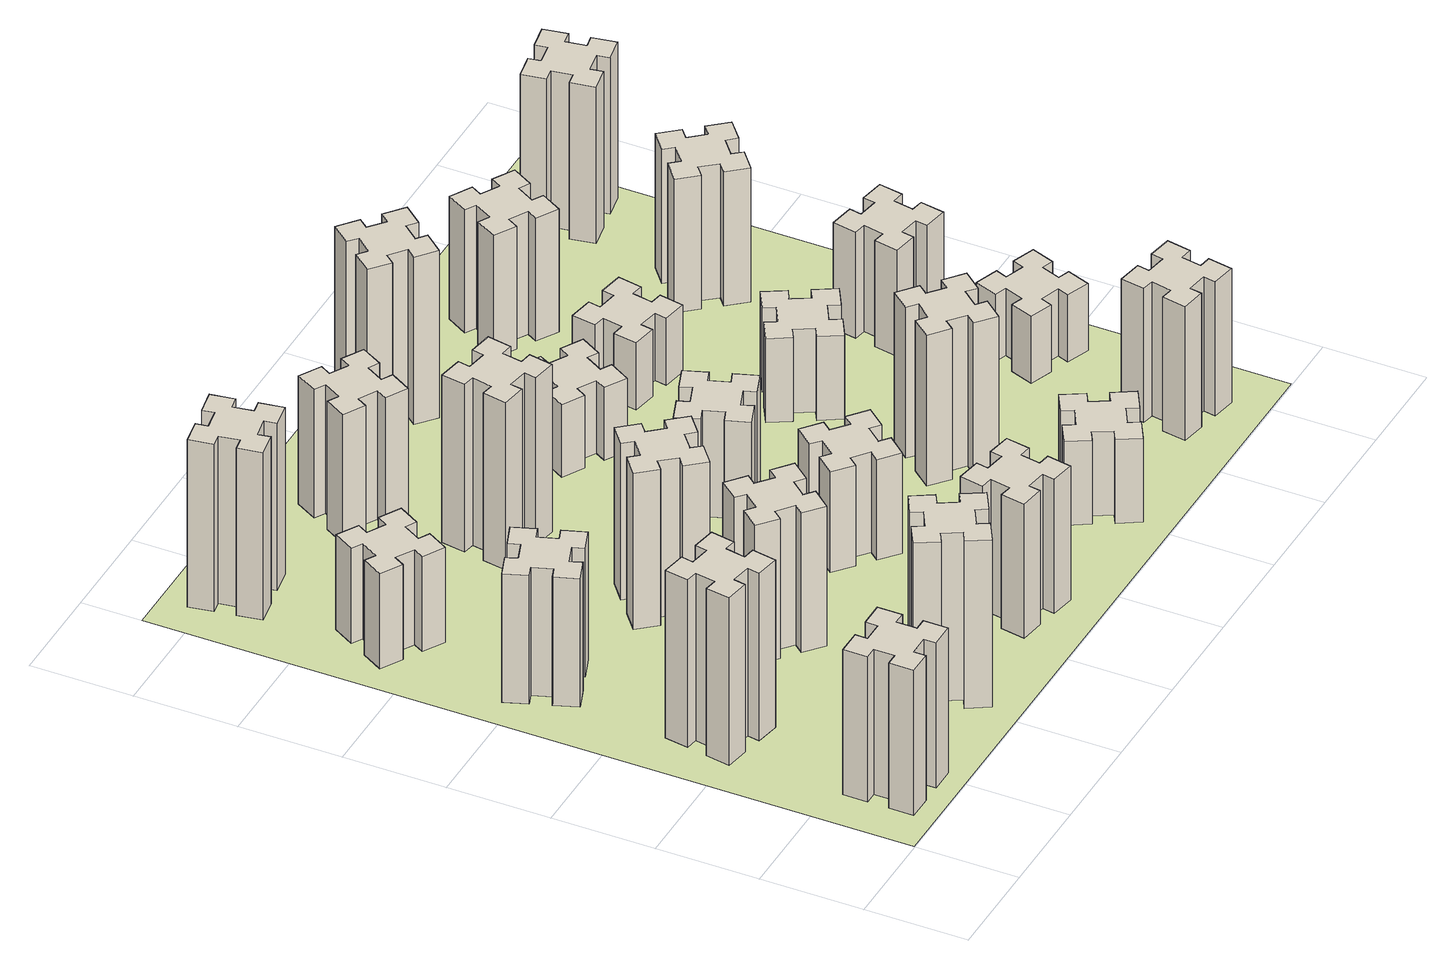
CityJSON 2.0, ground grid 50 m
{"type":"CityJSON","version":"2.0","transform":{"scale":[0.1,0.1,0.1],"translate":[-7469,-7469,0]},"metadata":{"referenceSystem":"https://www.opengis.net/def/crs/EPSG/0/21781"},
"CityObjects":{
"building1":{"type":"Building","attributes":{"class":"1000","function":"1000","usage":"1000","yearOfConstruction":2016,"roofType":"1000","measuredHeight":78,"storeysAboveGround":30,"storeysBelowGround":0},"geometry":[{"type":"Solid","lod":"1","boundaries":[[[[0,1,2,3,4,5,6,7,8,9,10,11,12,13,14,15,16,17,18,19]],[[17,16,20,21]],[[16,15,22,20]],[[15,14,23,22]],[[14,13,24,23]],[[13,12,25,24]],[[12,11,26,25]],[[11,10,27,26]],[[10,9,28,27]],[[9,8,29,28]],[[8,7,30,29]],[[7,6,31,30]],[[6,5,32,31]],[[5,4,33,32]],[[4,3,34,33]],[[3,2,35,34]],[[2,1,36,35]],[[1,0,37,36]],[[0,19,38,37]],[[19,18,39,38]],[[18,17,21,39]],[[24,25,26,27,28,29,30,31,32,33,34,35,36,37,38,39,21,20,22,23]]]]}]},
"building2":{"type":"Building","attributes":{"class":"1000","function":"1000","usage":"1000","yearOfConstruction":2016,"roofType":"1000","measuredHeight":90,"storeysAboveGround":30,"storeysBelowGround":0},"geometry":[{"type":"Solid","lod":"1","boundaries":[[[[40,41,42,43,44,45,46,47,48,49,50,51,52,53,54,55,56,57,58,59]],[[57,56,60,61]],[[56,55,62,60]],[[55,54,63,62]],[[54,53,64,63]],[[53,52,65,64]],[[52,51,66,65]],[[51,50,67,66]],[[50,49,68,67]],[[49,48,69,68]],[[48,47,70,69]],[[47,46,71,70]],[[46,45,72,71]],[[45,44,73,72]],[[44,43,74,73]],[[43,42,75,74]],[[42,41,76,75]],[[41,40,77,76]],[[40,59,78,77]],[[59,58,79,78]],[[58,57,61,79]],[[64,65,66,67,68,69,70,71,72,73,74,75,76,77,78,79,61,60,62,63]]]]}]},
"building3":{"type":"Building","attributes":{"class":"1000","function":"1000","usage":"1000","yearOfConstruction":2016,"roofType":"1000","measuredHeight":69,"storeysAboveGround":30,"storeysBelowGround":0},"geometry":[{"type":"Solid","lod":"1","boundaries":[[[[80,81,82,83,84,85,86,87,88,89,90,91,92,93,94,95,96,97,98,99]],[[97,96,100,101]],[[96,95,102,100]],[[95,94,103,102]],[[94,93,104,103]],[[93,92,105,104]],[[92,91,106,105]],[[91,90,107,106]],[[90,89,108,107]],[[89,88,109,108]],[[88,87,110,109]],[[87,86,111,110]],[[86,85,112,111]],[[85,84,113,112]],[[84,83,114,113]],[[83,82,115,114]],[[82,81,116,115]],[[81,80,117,116]],[[80,99,118,117]],[[99,98,119,118]],[[98,97,101,119]],[[104,105,106,107,108,109,110,111,112,113,114,115,116,117,118,119,101,100,102,103]]]]}]},
"building4":{"type":"Building","attributes":{"class":"1000","function":"1000","usage":"1000","yearOfConstruction":2016,"roofType":"1000","measuredHeight":51,"storeysAboveGround":30,"storeysBelowGround":0},"geometry":[{"type":"Solid","lod":"1","boundaries":[[[[120,121,122,123,124,125,126,127,128,129,130,131,132,133,134,135,136,137,138,139]],[[137,136,140,141]],[[136,135,142,140]],[[135,134,143,142]],[[134,133,144,143]],[[133,132,145,144]],[[132,131,146,145]],[[131,130,147,146]],[[130,129,148,147]],[[129,128,149,148]],[[128,127,150,149]],[[127,126,151,150]],[[126,125,152,151]],[[125,124,153,152]],[[124,123,154,153]],[[123,122,155,154]],[[122,121,156,155]],[[121,120,157,156]],[[120,139,158,157]],[[139,138,159,158]],[[138,137,141,159]],[[144,145,146,147,148,149,150,151,152,153,154,155,156,157,158,159,141,140,142,143]]]]}]},
"building5":{"type":"Building","attributes":{"class":"1000","function":"1000","usage":"1000","yearOfConstruction":2016,"roofType":"1000","measuredHeight":90,"storeysAboveGround":30,"storeysBelowGround":0},"geometry":[{"type":"Solid","lod":"1","boundaries":[[[[160,161,162,163,164,165,166,167,168,169,170,171,172,173,174,175,176,177,178,179]],[[177,176,180,181]],[[176,175,182,180]],[[175,174,183,182]],[[174,173,184,183]],[[173,172,185,184]],[[172,171,186,185]],[[171,170,187,186]],[[170,169,188,187]],[[169,168,189,188]],[[168,167,190,189]],[[167,166,191,190]],[[166,165,192,191]],[[165,164,193,192]],[[164,163,194,193]],[[163,162,195,194]],[[162,161,196,195]],[[161,160,197,196]],[[160,179,198,197]],[[179,178,199,198]],[[178,177,181,199]],[[184,185,186,187,188,189,190,191,192,193,194,195,196,197,198,199,181,180,182,183]]]]}]},
"building6":{"type":"Building","attributes":{"class":"1000","function":"1000","usage":"1000","yearOfConstruction":2016,"roofType":"1000","measuredHeight":90,"storeysAboveGround":30,"storeysBelowGround":0},"geometry":[{"type":"Solid","lod":"1","boundaries":[[[[200,201,202,203,204,205,206,207,208,209,210,211,212,213,214,215,216,217,218,219]],[[217,216,220,221]],[[216,215,222,220]],[[215,214,223,222]],[[214,213,224,223]],[[213,212,225,224]],[[212,211,226,225]],[[211,210,227,226]],[[210,209,228,227]],[[209,208,229,228]],[[208,207,230,229]],[[207,206,231,230]],[[206,205,232,231]],[[205,204,233,232]],[[204,203,234,233]],[[203,202,235,234]],[[202,201,236,235]],[[201,200,237,236]],[[200,219,238,237]],[[219,218,239,238]],[[218,217,221,239]],[[224,225,226,227,228,229,230,231,232,233,234,235,236,237,238,239,221,220,222,223]]]]}]},
"building7":{"type":"Building","attributes":{"class":"1000","function":"1000","usage":"1000","yearOfConstruction":2016,"roofType":"1000","measuredHeight":75,"storeysAboveGround":30,"storeysBelowGround":0},"geometry":[{"type":"Solid","lod":"1","boundaries":[[[[240,241,242,243,244,245,246,247,248,249,250,251,252,253,254,255,256,257,258,259]],[[257,256,260,261]],[[256,255,262,260]],[[255,254,263,262]],[[254,253,264,263]],[[253,252,265,264]],[[252,251,266,265]],[[251,250,267,266]],[[250,249,268,267]],[[249,248,269,268]],[[248,247,270,269]],[[247,246,271,270]],[[246,245,272,271]],[[245,244,273,272]],[[244,243,274,273]],[[243,242,275,274]],[[242,241,276,275]],[[241,240,277,276]],[[240,259,278,277]],[[259,258,279,278]],[[258,257,261,279]],[[264,265,266,267,268,269,270,271,272,273,274,275,276,277,278,279,261,260,262,263]]]]}]},
"building8":{"type":"Building","attributes":{"class":"1000","function":"1000","usage":"1000","yearOfConstruction":2016,"roofType":"1000","measuredHeight":84,"storeysAboveGround":30,"storeysBelowGround":0},"geometry":[{"type":"Solid","lod":"1","boundaries":[[[[280,281,282,283,284,285,286,287,288,289,290,291,292,293,294,295,296,297,298,299]],[[297,296,300,301]],[[296,295,302,300]],[[295,294,303,302]],[[294,293,304,303]],[[293,292,305,304]],[[292,291,306,305]],[[291,290,307,306]],[[290,289,308,307]],[[289,288,309,308]],[[288,287,310,309]],[[287,286,311,310]],[[286,285,312,311]],[[285,284,313,312]],[[284,283,314,313]],[[283,282,315,314]],[[282,281,316,315]],[[281,280,317,316]],[[280,299,318,317]],[[299,298,319,318]],[[298,297,301,319]],[[304,305,306,307,308,309,310,311,312,313,314,315,316,317,318,319,301,300,302,303]]]]}]},
"building9":{"type":"Building","attributes":{"class":"1000","function":"1000","usage":"1000","yearOfConstruction":2016,"roofType":"1000","measuredHeight":72,"storeysAboveGround":30,"storeysBelowGround":0},"geometry":[{"type":"Solid","lod":"1","boundaries":[[[[320,321,322,323,324,325,326,327,328,329,330,331,332,333,334,335,336,337,338,339]],[[337,336,340,341]],[[336,335,342,340]],[[335,334,343,342]],[[334,333,344,343]],[[333,332,345,344]],[[332,331,346,345]],[[331,330,347,346]],[[330,329,348,347]],[[329,328,349,348]],[[328,327,350,349]],[[327,326,351,350]],[[326,325,352,351]],[[325,324,353,352]],[[324,323,354,353]],[[323,322,355,354]],[[322,321,356,355]],[[321,320,357,356]],[[320,339,358,357]],[[339,338,359,358]],[[338,337,341,359]],[[344,345,346,347,348,349,350,351,352,353,354,355,356,357,358,359,341,340,342,343]]]]}]},
"building10":{"type":"Building","attributes":{"class":"1000","function":"1000","usage":"1000","yearOfConstruction":2016,"roofType":"1000","measuredHeight":90,"storeysAboveGround":30,"storeysBelowGround":0},"geometry":[{"type":"Solid","lod":"1","boundaries":[[[[360,361,362,363,364,365,366,367,368,369,370,371,372,373,374,375,376,377,378,379]],[[377,376,380,381]],[[376,375,382,380]],[[375,374,383,382]],[[374,373,384,383]],[[373,372,385,384]],[[372,371,386,385]],[[371,370,387,386]],[[370,369,388,387]],[[369,368,389,388]],[[368,367,390,389]],[[367,366,391,390]],[[366,365,392,391]],[[365,364,393,392]],[[364,363,394,393]],[[363,362,395,394]],[[362,361,396,395]],[[361,360,397,396]],[[360,379,398,397]],[[379,378,399,398]],[[378,377,381,399]],[[384,385,386,387,388,389,390,391,392,393,394,395,396,397,398,399,381,380,382,383]]]]}]},
"building11":{"type":"Building","attributes":{"class":"1000","function":"1000","usage":"1000","yearOfConstruction":2016,"roofType":"1000","measuredHeight":69,"storeysAboveGround":30,"storeysBelowGround":0},"geometry":[{"type":"Solid","lod":"1","boundaries":[[[[400,401,402,403,404,405,406,407,408,409,410,411,412,413,414,415,416,417,418,419]],[[417,416,420,421]],[[416,415,422,420]],[[415,414,423,422]],[[414,413,424,423]],[[413,412,425,424]],[[412,411,426,425]],[[411,410,427,426]],[[410,409,428,427]],[[409,408,429,428]],[[408,407,430,429]],[[407,406,431,430]],[[406,405,432,431]],[[405,404,433,432]],[[404,403,434,433]],[[403,402,435,434]],[[402,401,436,435]],[[401,400,437,436]],[[400,419,438,437]],[[419,418,439,438]],[[418,417,421,439]],[[424,425,426,427,428,429,430,431,432,433,434,435,436,437,438,439,421,420,422,423]]]]}]},
"building12":{"type":"Building","attributes":{"class":"1000","function":"1000","usage":"1000","yearOfConstruction":2016,"roofType":"1000","measuredHeight":54,"storeysAboveGround":30,"storeysBelowGround":0},"geometry":[{"type":"Solid","lod":"1","boundaries":[[[[440,441,442,443,444,445,446,447,448,449,450,451,452,453,454,455,456,457,458,459]],[[457,456,460,461]],[[456,455,462,460]],[[455,454,463,462]],[[454,453,464,463]],[[453,452,465,464]],[[452,451,466,465]],[[451,450,467,466]],[[450,449,468,467]],[[449,448,469,468]],[[448,447,470,469]],[[447,446,471,470]],[[446,445,472,471]],[[445,444,473,472]],[[444,443,474,473]],[[443,442,475,474]],[[442,441,476,475]],[[441,440,477,476]],[[440,459,478,477]],[[459,458,479,478]],[[458,457,461,479]],[[464,465,466,467,468,469,470,471,472,473,474,475,476,477,478,479,461,460,462,463]]]]}]},
"building13":{"type":"Building","attributes":{"class":"1000","function":"1000","usage":"1000","yearOfConstruction":2016,"roofType":"1000","measuredHeight":57,"storeysAboveGround":30,"storeysBelowGround":0},"geometry":[{"type":"Solid","lod":"1","boundaries":[[[[480,481,482,483,484,485,486,487,488,489,490,491,492,493,494,495,496,497,498,499]],[[497,496,500,501]],[[496,495,502,500]],[[495,494,503,502]],[[494,493,504,503]],[[493,492,505,504]],[[492,491,506,505]],[[491,490,507,506]],[[490,489,508,507]],[[489,488,509,508]],[[488,487,510,509]],[[487,486,511,510]],[[486,485,512,511]],[[485,484,513,512]],[[484,483,514,513]],[[483,482,515,514]],[[482,481,516,515]],[[481,480,517,516]],[[480,499,518,517]],[[499,498,519,518]],[[498,497,501,519]],[[504,505,506,507,508,509,510,511,512,513,514,515,516,517,518,519,501,500,502,503]]]]}]},
"building14":{"type":"Building","attributes":{"class":"1000","function":"1000","usage":"1000","yearOfConstruction":2016,"roofType":"1000","measuredHeight":45,"storeysAboveGround":30,"storeysBelowGround":0},"geometry":[{"type":"Solid","lod":"1","boundaries":[[[[520,521,522,523,524,525,526,527,528,529,530,531,532,533,534,535,536,537,538,539]],[[537,536,540,541]],[[536,535,542,540]],[[535,534,543,542]],[[534,533,544,543]],[[533,532,545,544]],[[532,531,546,545]],[[531,530,547,546]],[[530,529,548,547]],[[529,528,549,548]],[[528,527,550,549]],[[527,526,551,550]],[[526,525,552,551]],[[525,524,553,552]],[[524,523,554,553]],[[523,522,555,554]],[[522,521,556,555]],[[521,520,557,556]],[[520,539,558,557]],[[539,538,559,558]],[[538,537,541,559]],[[544,545,546,547,548,549,550,551,552,553,554,555,556,557,558,559,541,540,542,543]]]]}]},
"building15":{"type":"Building","attributes":{"class":"1000","function":"1000","usage":"1000","yearOfConstruction":2016,"roofType":"1000","measuredHeight":39,"storeysAboveGround":30,"storeysBelowGround":0},"geometry":[{"type":"Solid","lod":"1","boundaries":[[[[560,561,562,563,564,565,566,567,568,569,570,571,572,573,574,575,576,577,578,579]],[[577,576,580,581]],[[576,575,582,580]],[[575,574,583,582]],[[574,573,584,583]],[[573,572,585,584]],[[572,571,586,585]],[[571,570,587,586]],[[570,569,588,587]],[[569,568,589,588]],[[568,567,590,589]],[[567,566,591,590]],[[566,565,592,591]],[[565,564,593,592]],[[564,563,594,593]],[[563,562,595,594]],[[562,561,596,595]],[[561,560,597,596]],[[560,579,598,597]],[[579,578,599,598]],[[578,577,581,599]],[[584,585,586,587,588,589,590,591,592,593,594,595,596,597,598,599,581,580,582,583]]]]}]},
"building16":{"type":"Building","attributes":{"class":"1000","function":"1000","usage":"1000","yearOfConstruction":2016,"roofType":"1000","measuredHeight":90,"storeysAboveGround":30,"storeysBelowGround":0},"geometry":[{"type":"Solid","lod":"1","boundaries":[[[[600,601,602,603,604,605,606,607,608,609,610,611,612,613,614,615,616,617,618,619]],[[617,616,620,621]],[[616,615,622,620]],[[615,614,623,622]],[[614,613,624,623]],[[613,612,625,624]],[[612,611,626,625]],[[611,610,627,626]],[[610,609,628,627]],[[609,608,629,628]],[[608,607,630,629]],[[607,606,631,630]],[[606,605,632,631]],[[605,604,633,632]],[[604,603,634,633]],[[603,602,635,634]],[[602,601,636,635]],[[601,600,637,636]],[[600,619,638,637]],[[619,618,639,638]],[[618,617,621,639]],[[624,625,626,627,628,629,630,631,632,633,634,635,636,637,638,639,621,620,622,623]]]]}]},
"building17":{"type":"Building","attributes":{"class":"1000","function":"1000","usage":"1000","yearOfConstruction":2016,"roofType":"1000","measuredHeight":81,"storeysAboveGround":30,"storeysBelowGround":0},"geometry":[{"type":"Solid","lod":"1","boundaries":[[[[640,641,642,643,644,645,646,647,648,649,650,651,652,653,654,655,656,657,658,659]],[[657,656,660,661]],[[656,655,662,660]],[[655,654,663,662]],[[654,653,664,663]],[[653,652,665,664]],[[652,651,666,665]],[[651,650,667,666]],[[650,649,668,667]],[[649,648,669,668]],[[648,647,670,669]],[[647,646,671,670]],[[646,645,672,671]],[[645,644,673,672]],[[644,643,674,673]],[[643,642,675,674]],[[642,641,676,675]],[[641,640,677,676]],[[640,659,678,677]],[[659,658,679,678]],[[658,657,661,679]],[[664,665,666,667,668,669,670,671,672,673,674,675,676,677,678,679,661,660,662,663]]]]}]},
"building18":{"type":"Building","attributes":{"class":"1000","function":"1000","usage":"1000","yearOfConstruction":2016,"roofType":"1000","measuredHeight":45,"storeysAboveGround":30,"storeysBelowGround":0},"geometry":[{"type":"Solid","lod":"1","boundaries":[[[[680,681,682,683,684,685,686,687,688,689,690,691,692,693,694,695,696,697,698,699]],[[697,696,700,701]],[[696,695,702,700]],[[695,694,703,702]],[[694,693,704,703]],[[693,692,705,704]],[[692,691,706,705]],[[691,690,707,706]],[[690,689,708,707]],[[689,688,709,708]],[[688,687,710,709]],[[687,686,711,710]],[[686,685,712,711]],[[685,684,713,712]],[[684,683,714,713]],[[683,682,715,714]],[[682,681,716,715]],[[681,680,717,716]],[[680,699,718,717]],[[699,698,719,718]],[[698,697,701,719]],[[704,705,706,707,708,709,710,711,712,713,714,715,716,717,718,719,701,700,702,703]]]]}]},
"building19":{"type":"Building","attributes":{"class":"1000","function":"1000","usage":"1000","yearOfConstruction":2016,"roofType":"1000","measuredHeight":36,"storeysAboveGround":30,"storeysBelowGround":0},"geometry":[{"type":"Solid","lod":"1","boundaries":[[[[720,721,722,723,724,725,726,727,728,729,730,731,732,733,734,735,736,737,738,739]],[[737,736,740,741]],[[736,735,742,740]],[[735,734,743,742]],[[734,733,744,743]],[[733,732,745,744]],[[732,731,746,745]],[[731,730,747,746]],[[730,729,748,747]],[[729,728,749,748]],[[728,727,750,749]],[[727,726,751,750]],[[726,725,752,751]],[[725,724,753,752]],[[724,723,754,753]],[[723,722,755,754]],[[722,721,756,755]],[[721,720,757,756]],[[720,739,758,757]],[[739,738,759,758]],[[738,737,741,759]],[[744,745,746,747,748,749,750,751,752,753,754,755,756,757,758,759,741,740,742,743]]]]}]},
"building20":{"type":"Building","attributes":{"class":"1000","function":"1000","usage":"1000","yearOfConstruction":2016,"roofType":"1000","measuredHeight":72,"storeysAboveGround":30,"storeysBelowGround":0},"geometry":[{"type":"Solid","lod":"1","boundaries":[[[[760,761,762,763,764,765,766,767,768,769,770,771,772,773,774,775,776,777,778,779]],[[777,776,780,781]],[[776,775,782,780]],[[775,774,783,782]],[[774,773,784,783]],[[773,772,785,784]],[[772,771,786,785]],[[771,770,787,786]],[[770,769,788,787]],[[769,768,789,788]],[[768,767,790,789]],[[767,766,791,790]],[[766,765,792,791]],[[765,764,793,792]],[[764,763,794,793]],[[763,762,795,794]],[[762,761,796,795]],[[761,760,797,796]],[[760,779,798,797]],[[779,778,799,798]],[[778,777,781,799]],[[784,785,786,787,788,789,790,791,792,793,794,795,796,797,798,799,781,780,782,783]]]]}]},
"building21":{"type":"Building","attributes":{"class":"1000","function":"1000","usage":"1000","yearOfConstruction":2016,"roofType":"1000","measuredHeight":66,"storeysAboveGround":30,"storeysBelowGround":0},"geometry":[{"type":"Solid","lod":"1","boundaries":[[[[800,801,802,803,804,805,806,807,808,809,810,811,812,813,814,815,816,817,818,819]],[[817,816,820,821]],[[816,815,822,820]],[[815,814,823,822]],[[814,813,824,823]],[[813,812,825,824]],[[812,811,826,825]],[[811,810,827,826]],[[810,809,828,827]],[[809,808,829,828]],[[808,807,830,829]],[[807,806,831,830]],[[806,805,832,831]],[[805,804,833,832]],[[804,803,834,833]],[[803,802,835,834]],[[802,801,836,835]],[[801,800,837,836]],[[800,819,838,837]],[[819,818,839,838]],[[818,817,821,839]],[[824,825,826,827,828,829,830,831,832,833,834,835,836,837,838,839,821,820,822,823]]]]}]},
"building22":{"type":"Building","attributes":{"class":"1000","function":"1000","usage":"1000","yearOfConstruction":2016,"roofType":"1000","measuredHeight":36,"storeysAboveGround":30,"storeysBelowGround":0},"geometry":[{"type":"Solid","lod":"1","boundaries":[[[[840,841,842,843,844,845,846,847,848,849,850,851,852,853,854,855,856,857,858,859]],[[857,856,860,861]],[[856,855,862,860]],[[855,854,863,862]],[[854,853,864,863]],[[853,852,865,864]],[[852,851,866,865]],[[851,850,867,866]],[[850,849,868,867]],[[849,848,869,868]],[[848,847,870,869]],[[847,846,871,870]],[[846,845,872,871]],[[845,844,873,872]],[[844,843,874,873]],[[843,842,875,874]],[[842,841,876,875]],[[841,840,877,876]],[[840,859,878,877]],[[859,858,879,878]],[[858,857,861,879]],[[864,865,866,867,868,869,870,871,872,873,874,875,876,877,878,879,861,860,862,863]]]]}]},
"building23":{"type":"Building","attributes":{"class":"1000","function":"1000","usage":"1000","yearOfConstruction":2016,"roofType":"1000","measuredHeight":57,"storeysAboveGround":30,"storeysBelowGround":0},"geometry":[{"type":"Solid","lod":"1","boundaries":[[[[880,881,882,883,884,885,886,887,888,889,890,891,892,893,894,895,896,897,898,899]],[[897,896,900,901]],[[896,895,902,900]],[[895,894,903,902]],[[894,893,904,903]],[[893,892,905,904]],[[892,891,906,905]],[[891,890,907,906]],[[890,889,908,907]],[[889,888,909,908]],[[888,887,910,909]],[[887,886,911,910]],[[886,885,912,911]],[[885,884,913,912]],[[884,883,914,913]],[[883,882,915,914]],[[882,881,916,915]],[[881,880,917,916]],[[880,899,918,917]],[[899,898,919,918]],[[898,897,901,919]],[[904,905,906,907,908,909,910,911,912,913,914,915,916,917,918,919,901,900,902,903]]]]}]},
"building24":{"type":"Building","attributes":{"class":"1000","function":"1000","usage":"1000","yearOfConstruction":2016,"roofType":"1000","measuredHeight":72,"storeysAboveGround":30,"storeysBelowGround":0},"geometry":[{"type":"Solid","lod":"1","boundaries":[[[[920,921,922,923,924,925,926,927,928,929,930,931,932,933,934,935,936,937,938,939]],[[937,936,940,941]],[[936,935,942,940]],[[935,934,943,942]],[[934,933,944,943]],[[933,932,945,944]],[[932,931,946,945]],[[931,930,947,946]],[[930,929,948,947]],[[929,928,949,948]],[[928,927,950,949]],[[927,926,951,950]],[[926,925,952,951]],[[925,924,953,952]],[[924,923,954,953]],[[923,922,955,954]],[[922,921,956,955]],[[921,920,957,956]],[[920,939,958,957]],[[939,938,959,958]],[[938,937,941,959]],[[944,945,946,947,948,949,950,951,952,953,954,955,956,957,958,959,941,940,942,943]]]]}]},
"building25":{"type":"Building","attributes":{"class":"1000","function":"1000","usage":"1000","yearOfConstruction":2016,"roofType":"1000","measuredHeight":84,"storeysAboveGround":30,"storeysBelowGround":0},"geometry":[{"type":"Solid","lod":"1","boundaries":[[[[960,961,962,963,964,965,966,967,968,969,970,971,972,973,974,975,976,977,978,979]],[[977,976,980,981]],[[976,975,982,980]],[[975,974,983,982]],[[974,973,984,983]],[[973,972,985,984]],[[972,971,986,985]],[[971,970,987,986]],[[970,969,988,987]],[[969,968,989,988]],[[968,967,990,989]],[[967,966,991,990]],[[966,965,992,991]],[[965,964,993,992]],[[964,963,994,993]],[[963,962,995,994]],[[962,961,996,995]],[[961,960,997,996]],[[960,979,998,997]],[[979,978,999,998]],[[978,977,981,999]],[[984,985,986,987,988,989,990,991,992,993,994,995,996,997,998,999,981,980,982,983]]]]}]},
"landuse1":{"type":"LandUse","attributes":{"name":"plot1","function":"1010"},"geometry":[{"type":"MultiSurface","lod":"1","boundaries":[[[1000,1001,1002,1003]]]}]}
},
"vertices":[
[265,325,0],[265,225,0],[205,225,0],[205,105,0],[325,105,0],[325,165,0],[425,165,0],[425,105,0],[545,105,0],[545,225,0],[485,225,0],[485,325,0],[545,325,0],[545,445,0],[425,445,0],[425,385,0],[325,385,0],[325,445,0],[205,445,0],[205,325,0],[325,385,780],[325,445,780],[425,385,780],[425,445,780],[545,445,780],[545,325,780],[485,325,780],[485,225,780],[545,225,780],[545,105,780],[425,105,780],[425,165,780],[325,165,780],[325,105,780],[205,105,780],[205,225,780],[265,225,780],[265,325,780],[205,325,780],[205,445,780],
[307,1016,0],[405,998,0],[395,939,0],[513,918,0],[534,1037,0],[475,1047,0],[492,1145,0],[551,1135,0],[572,1253,0],[454,1274,0],[444,1215,0],[345,1232,0],[356,1291,0],[237,1312,0],[217,1194,0],[276,1184,0],[258,1085,0],[199,1096,0],[178,977,0],[297,957,0],[258,1085,900],[199,1096,900],[276,1184,900],[217,1194,900],[237,1312,900],[356,1291,900],[345,1232,900],[444,1215,900],[454,1274,900],[572,1253,900],[551,1135,900],[492,1145,900],[475,1047,900],[534,1037,900],[513,918,900],[395,939,900],[405,998,900],[307,1016,900],[297,957,900],[178,977,900],
[366,1835,0],[460,1869,0],[480,1813,0],[593,1854,0],[552,1967,0],[496,1946,0],[462,2040,0],[518,2060,0],[477,2173,0],[364,2132,0],[385,2076,0],[291,2042,0],[270,2098,0],[157,2057,0],[199,1944,0],[255,1965,0],[289,1871,0],[233,1850,0],[274,1737,0],[387,1779,0],[289,1871,690],[233,1850,690],[255,1965,690],[199,1944,690],[157,2057,690],[270,2098,690],[291,2042,690],[385,2076,690],[364,2132,690],[477,2173,690],[518,2060,690],[462,2040,690],[496,1946,690],[552,1967,690],[593,1854,690],[480,1813,690],[460,1869,690],[366,1835,690],[387,1779,690],[274,1737,690],
[446,2597,0],[496,2684,0],[548,2654,0],[608,2758,0],[504,2818,0],[474,2766,0],[387,2816,0],[417,2868,0],[313,2928,0],[253,2824,0],[305,2794,0],[255,2707,0],[203,2737,0],[143,2633,0],[247,2573,0],[277,2625,0],[364,2575,0],[334,2523,0],[438,2463,0],[498,2567,0],[364,2575,510],[334,2523,510],[277,2625,510],[247,2573,510],[143,2633,510],[203,2737,510],[255,2707,510],[305,2794,510],[253,2824,510],[313,2928,510],[417,2868,510],[387,2816,510],[474,2766,510],[504,2818,510],[608,2758,510],[548,2654,510],[496,2684,510],[446,2597,510],[498,2567,510],[438,2463,510],
[1127,255,0],[1214,305,0],[1244,253,0],[1348,313,0],[1288,417,0],[1236,387,0],[1186,474,0],[1238,504,0],[1178,608,0],[1074,548,0],[1104,496,0],[1017,446,0],[987,498,0],[883,438,0],[943,334,0],[995,364,0],[1045,277,0],[993,247,0],[1053,143,0],[1157,203,0],[1045,277,900],[993,247,900],[995,364,900],[943,334,900],[883,438,900],[987,498,900],[1017,446,900],[1104,496,900],[1074,548,900],[1178,608,900],[1238,504,900],[1186,474,900],[1236,387,900],[1288,417,900],[1348,313,900],[1244,253,900],[1214,305,900],[1127,255,900],[1157,203,900],[1053,143,900],
[492,3405,0],[475,3504,0],[534,3514,0],[513,3632,0],[395,3611,0],[405,3552,0],[307,3535,0],[297,3594,0],[178,3573,0],[199,3455,0],[258,3465,0],[276,3367,0],[217,3357,0],[237,3238,0],[356,3259,0],[345,3318,0],[444,3336,0],[454,3277,0],[572,3297,0],[551,3416,0],[444,3336,900],[454,3277,900],[345,3318,900],[356,3259,900],[237,3238,900],[217,3357,900],[276,3367,900],[258,3465,900],[199,3455,900],[178,3573,900],[297,3594,900],[307,3535,900],[405,3552,900],[395,3611,900],[513,3632,900],[534,3514,900],[475,3504,900],[492,3405,900],[551,3416,900],[572,3297,900],
[1224,1267,0],[1148,1332,0],[1186,1378,0],[1094,1455,0],[1017,1363,0],[1063,1324,0],[999,1248,0],[953,1286,0],[876,1194,0],[968,1117,0],[1006,1163,0],[1083,1099,0],[1044,1053,0],[1136,976,0],[1213,1068,0],[1167,1106,0],[1232,1183,0],[1278,1144,0],[1355,1236,0],[1263,1313,0],[1232,1183,750],[1278,1144,750],[1167,1106,750],[1213,1068,750],[1136,976,750],[1044,1053,750],[1083,1099,750],[1006,1163,750],[968,1117,750],[876,1194,750],[953,1286,750],[999,1248,750],[1063,1324,750],[1017,1363,750],[1094,1455,750],[1186,1378,750],[1148,1332,750],[1224,1267,750],[1263,1313,750],[1355,1236,750],
[1148,1639,0],[1224,1703,0],[1263,1657,0],[1355,1734,0],[1278,1826,0],[1232,1788,0],[1167,1864,0],[1213,1903,0],[1136,1995,0],[1044,1918,0],[1083,1872,0],[1006,1807,0],[968,1853,0],[876,1776,0],[953,1684,0],[999,1723,0],[1063,1646,0],[1017,1608,0],[1094,1516,0],[1186,1593,0],[1063,1646,840],[1017,1608,840],[999,1723,840],[953,1684,840],[876,1776,840],[968,1853,840],[1006,1807,840],[1083,1872,840],[1044,1918,840],[1136,1995,840],[1213,1903,840],[1167,1864,840],[1232,1788,840],[1278,1826,840],[1355,1734,840],[1263,1657,840],[1224,1703,840],[1148,1639,840],[1186,1593,840],[1094,1516,840],
[1855,307,0],[1872,405,0],[1931,395,0],[1952,513,0],[1834,534,0],[1824,475,0],[1725,492,0],[1736,551,0],[1617,572,0],[1597,454,0],[1656,444,0],[1638,345,0],[1579,356,0],[1558,237,0],[1677,217,0],[1687,276,0],[1785,258,0],[1775,199,0],[1893,178,0],[1914,297,0],[1785,258,720],[1775,199,720],[1687,276,720],[1677,217,720],[1558,237,720],[1579,356,720],[1638,345,720],[1656,444,720],[1597,454,720],[1617,572,720],[1736,551,720],[1725,492,720],[1824,475,720],[1834,534,720],[1952,513,720],[1931,395,720],[1872,405,720],[1855,307,720],[1914,297,720],[1893,178,720],
[1315,2527,0],[1332,2625,0],[1391,2615,0],[1412,2733,0],[1294,2754,0],[1284,2695,0],[1185,2712,0],[1196,2771,0],[1077,2792,0],[1057,2674,0],[1116,2664,0],[1098,2565,0],[1039,2576,0],[1018,2457,0],[1137,2437,0],[1147,2496,0],[1245,2478,0],[1235,2419,0],[1353,2398,0],[1374,2517,0],[1245,2478,900],[1235,2419,900],[1147,2496,900],[1137,2437,900],[1018,2457,900],[1039,2576,900],[1098,2565,900],[1116,2664,900],[1057,2674,900],[1077,2792,900],[1196,2771,900],[1185,2712,900],[1284,2695,900],[1294,2754,900],[1412,2733,900],[1391,2615,900],[1332,2625,900],[1315,2527,900],[1374,2517,900],[1353,2398,900],
[1186,3137,0],[1236,3224,0],[1288,3194,0],[1348,3298,0],[1244,3358,0],[1214,3306,0],[1127,3356,0],[1157,3408,0],[1053,3468,0],[993,3364,0],[1045,3334,0],[995,3247,0],[943,3277,0],[883,3173,0],[987,3113,0],[1017,3165,0],[1104,3115,0],[1074,3063,0],[1178,3003,0],[1238,3107,0],[1104,3115,690],[1074,3063,690],[1017,3165,690],[987,3113,690],[883,3173,690],[943,3277,690],[995,3247,690],[1045,3334,690],[993,3364,690],[1053,3468,690],[1157,3408,690],[1127,3356,690],[1214,3306,690],[1244,3358,690],[1348,3298,690],[1288,3194,690],[1236,3224,690],[1186,3137,690],[1238,3107,690],[1178,3003,690],
[1746,1163,0],[1823,1099,0],[1784,1053,0],[1876,976,0],[1953,1068,0],[1907,1106,0],[1972,1183,0],[2018,1144,0],[2095,1236,0],[2003,1313,0],[1964,1267,0],[1888,1332,0],[1926,1378,0],[1834,1455,0],[1757,1363,0],[1803,1324,0],[1739,1248,0],[1693,1286,0],[1616,1194,0],[1708,1117,0],[1739,1248,540],[1693,1286,540],[1803,1324,540],[1757,1363,540],[1834,1455,540],[1926,1378,540],[1888,1332,540],[1964,1267,540],[2003,1313,540],[2095,1236,540],[2018,1144,540],[1972,1183,540],[1907,1106,540],[1953,1068,540],[1876,976,540],[1784,1053,540],[1823,1099,540],[1746,1163,540],[1708,1117,540],[1616,1194,540],
[1846,1735,0],[1940,1769,0],[1960,1713,0],[2073,1754,0],[2032,1867,0],[1976,1846,0],[1942,1940,0],[1998,1960,0],[1957,2073,0],[1844,2032,0],[1865,1976,0],[1771,1942,0],[1750,1998,0],[1637,1957,0],[1679,1844,0],[1735,1865,0],[1769,1771,0],[1713,1750,0],[1754,1637,0],[1867,1679,0],[1769,1771,570],[1713,1750,570],[1735,1865,570],[1679,1844,570],[1637,1957,570],[1750,1998,570],[1771,1942,570],[1865,1976,570],[1844,2032,570],[1957,2073,570],[1998,1960,570],[1942,1940,570],[1976,1846,570],[2032,1867,570],[2073,1754,570],[1960,1713,570],[1940,1769,570],[1846,1735,570],[1867,1679,570],[1754,1637,570],
[2475,364,0],[2525,277,0],[2473,247,0],[2533,143,0],[2637,203,0],[2607,255,0],[2694,305,0],[2724,253,0],[2828,313,0],[2768,417,0],[2716,387,0],[2666,474,0],[2718,504,0],[2658,608,0],[2554,548,0],[2584,496,0],[2497,446,0],[2467,498,0],[2363,438,0],[2423,334,0],[2497,446,450],[2467,498,450],[2584,496,450],[2554,548,450],[2658,608,450],[2718,504,450],[2666,474,450],[2716,387,450],[2768,417,450],[2828,313,450],[2724,253,450],[2694,305,450],[2607,255,450],[2637,203,450],[2533,143,450],[2473,247,450],[2525,277,450],[2475,364,450],[2423,334,450],[2363,438,450],
[2026,2497,0],[2076,2584,0],[2128,2554,0],[2188,2658,0],[2084,2718,0],[2054,2666,0],[1967,2716,0],[1997,2768,0],[1893,2828,0],[1833,2724,0],[1885,2694,0],[1835,2607,0],[1783,2637,0],[1723,2533,0],[1827,2473,0],[1857,2525,0],[1944,2475,0],[1914,2423,0],[2018,2363,0],[2078,2467,0],[1944,2475,390],[1914,2423,390],[1857,2525,390],[1827,2473,390],[1723,2533,390],[1783,2637,390],[1835,2607,390],[1885,2694,390],[1833,2724,390],[1893,2828,390],[1997,2768,390],[1967,2716,390],[2054,2666,390],[2084,2718,390],[2188,2658,390],[2128,2554,390],[2076,2584,390],[2026,2497,390],[2078,2467,390],[2018,2363,390],
[1964,3487,0],[1888,3552,0],[1926,3598,0],[1834,3675,0],[1757,3583,0],[1803,3544,0],[1739,3468,0],[1693,3506,0],[1616,3414,0],[1708,3337,0],[1746,3383,0],[1823,3319,0],[1784,3273,0],[1876,3196,0],[1953,3288,0],[1907,3326,0],[1972,3403,0],[2018,3364,0],[2095,3456,0],[2003,3533,0],[1972,3403,900],[2018,3364,900],[1907,3326,900],[1953,3288,900],[1876,3196,900],[1784,3273,900],[1823,3319,900],[1746,3383,900],[1708,3337,900],[1616,3414,900],[1693,3506,900],[1739,3468,900],[1803,3544,900],[1757,3583,900],[1834,3675,900],[1926,3598,900],[1888,3552,900],[1964,3487,900],[2003,3533,900],[2095,3456,900],
[2647,1006,0],[2712,1083,0],[2758,1044,0],[2835,1136,0],[2743,1213,0],[2704,1167,0],[2628,1232,0],[2666,1278,0],[2574,1355,0],[2497,1263,0],[2543,1224,0],[2479,1148,0],[2433,1186,0],[2356,1094,0],[2448,1017,0],[2486,1063,0],[2563,999,0],[2524,953,0],[2616,876,0],[2693,968,0],[2563,999,810],[2524,953,810],[2486,1063,810],[2448,1017,810],[2356,1094,810],[2433,1186,810],[2479,1148,810],[2543,1224,810],[2497,1263,810],[2574,1355,810],[2666,1278,810],[2628,1232,810],[2704,1167,810],[2743,1213,810],[2835,1136,810],[2758,1044,810],[2712,1083,810],[2647,1006,810],[2693,968,810],[2616,876,810],
[2707,1735,0],[2794,1785,0],[2824,1733,0],[2928,1793,0],[2868,1897,0],[2816,1867,0],[2766,1954,0],[2818,1984,0],[2758,2088,0],[2654,2028,0],[2684,1976,0],[2597,1926,0],[2567,1978,0],[2463,1918,0],[2523,1814,0],[2575,1844,0],[2625,1757,0],[2573,1727,0],[2633,1623,0],[2737,1683,0],[2625,1757,450],[2573,1727,450],[2575,1844,450],[2523,1814,450],[2463,1918,450],[2567,1978,450],[2597,1926,450],[2684,1976,450],[2654,2028,450],[2758,2088,450],[2818,1984,450],[2766,1954,450],[2816,1867,450],[2868,1897,450],[2928,1793,450],[2824,1733,450],[2794,1785,450],[2707,1735,450],[2737,1683,450],[2633,1623,450],
[2564,2695,0],[2465,2712,0],[2476,2771,0],[2357,2792,0],[2337,2674,0],[2396,2664,0],[2378,2565,0],[2319,2576,0],[2298,2457,0],[2417,2437,0],[2427,2496,0],[2525,2478,0],[2515,2419,0],[2633,2398,0],[2654,2517,0],[2595,2527,0],[2612,2625,0],[2671,2615,0],[2692,2733,0],[2574,2754,0],[2612,2625,360],[2671,2615,360],[2595,2527,360],[2654,2517,360],[2633,2398,360],[2515,2419,360],[2525,2478,360],[2427,2496,360],[2417,2437,360],[2298,2457,360],[2319,2576,360],[2378,2565,360],[2396,2664,360],[2337,2674,360],[2357,2792,360],[2476,2771,360],[2465,2712,360],[2564,2695,360],[2574,2754,360],[2692,2733,360],
[3435,307,0],[3452,405,0],[3511,395,0],[3532,513,0],[3414,534,0],[3404,475,0],[3305,492,0],[3316,551,0],[3197,572,0],[3177,454,0],[3236,444,0],[3218,345,0],[3159,356,0],[3138,237,0],[3257,217,0],[3267,276,0],[3365,258,0],[3355,199,0],[3473,178,0],[3494,297,0],[3365,258,720],[3355,199,720],[3267,276,720],[3257,217,720],[3138,237,720],[3159,356,720],[3218,345,720],[3236,444,720],[3177,454,720],[3197,572,720],[3316,551,720],[3305,492,720],[3404,475,720],[3414,534,720],[3532,513,720],[3511,395,720],[3452,405,720],[3435,307,720],[3494,297,720],[3473,178,720],
[2694,3306,0],[2607,3356,0],[2637,3408,0],[2533,3468,0],[2473,3364,0],[2525,3334,0],[2475,3247,0],[2423,3277,0],[2363,3173,0],[2467,3113,0],[2497,3165,0],[2584,3115,0],[2554,3063,0],[2658,3003,0],[2718,3107,0],[2666,3137,0],[2716,3224,0],[2768,3194,0],[2828,3298,0],[2724,3358,0],[2716,3224,660],[2768,3194,660],[2666,3137,660],[2718,3107,660],[2658,3003,660],[2554,3063,660],[2584,3115,660],[2497,3165,660],[2467,3113,660],[2363,3173,660],[2423,3277,660],[2475,3247,660],[2525,3334,660],[2473,3364,660],[2533,3468,660],[2637,3408,660],[2607,3356,660],[2694,3306,660],[2724,3358,660],[2828,3298,660],
[3351,1029,0],[3445,995,0],[3424,939,0],[3537,897,0],[3578,1010,0],[3522,1031,0],[3556,1125,0],[3612,1104,0],[3653,1217,0],[3540,1258,0],[3520,1202,0],[3426,1236,0],[3447,1292,0],[3334,1333,0],[3293,1220,0],[3349,1200,0],[3315,1106,0],[3259,1127,0],[3217,1014,0],[3330,973,0],[3315,1106,360],[3259,1127,360],[3349,1200,360],[3293,1220,360],[3334,1333,360],[3447,1292,360],[3426,1236,360],[3520,1202,360],[3540,1258,360],[3653,1217,360],[3612,1104,360],[3556,1125,360],[3522,1031,360],[3578,1010,360],[3537,897,360],[3424,939,360],[3445,995,360],[3351,1029,360],[3330,973,360],[3217,1014,360],
[3267,1656,0],[3365,1638,0],[3355,1579,0],[3473,1558,0],[3494,1677,0],[3435,1687,0],[3452,1785,0],[3511,1775,0],[3532,1893,0],[3414,1914,0],[3404,1855,0],[3305,1872,0],[3316,1931,0],[3197,1952,0],[3177,1834,0],[3236,1824,0],[3218,1725,0],[3159,1736,0],[3138,1617,0],[3257,1597,0],[3218,1725,570],[3159,1736,570],[3236,1824,570],[3177,1834,570],[3197,1952,570],[3316,1931,570],[3305,1872,570],[3404,1855,570],[3414,1914,570],[3532,1893,570],[3511,1775,570],[3452,1785,570],[3435,1687,570],[3494,1677,570],[3473,1558,570],[3355,1579,570],[3365,1638,570],[3267,1656,570],[3257,1597,570],[3138,1617,570],
[3119,2563,0],[3183,2486,0],[3137,2448,0],[3214,2356,0],[3306,2433,0],[3268,2479,0],[3344,2543,0],[3383,2497,0],[3475,2574,0],[3398,2666,0],[3352,2628,0],[3287,2704,0],[3333,2743,0],[3256,2835,0],[3164,2758,0],[3203,2712,0],[3126,2647,0],[3088,2693,0],[2996,2616,0],[3073,2524,0],[3126,2647,720],[3088,2693,720],[3203,2712,720],[3164,2758,720],[3256,2835,720],[3333,2743,720],[3287,2704,720],[3352,2628,720],[3398,2666,720],[3475,2574,720],[3383,2497,720],[3344,2543,720],[3268,2479,720],[3306,2433,720],[3214,2356,720],[3137,2448,720],[3183,2486,720],[3119,2563,720],[3073,2524,720],[2996,2616,720],
[3552,3305,0],[3535,3404,0],[3594,3414,0],[3573,3532,0],[3455,3511,0],[3465,3452,0],[3367,3435,0],[3357,3494,0],[3238,3473,0],[3259,3355,0],[3318,3365,0],[3336,3267,0],[3277,3257,0],[3297,3138,0],[3416,3159,0],[3405,3218,0],[3504,3236,0],[3514,3177,0],[3632,3197,0],[3611,3316,0],[3504,3236,840],[3514,3177,840],[3405,3218,840],[3416,3159,840],[3297,3138,840],[3277,3257,840],[3336,3267,840],[3318,3365,840],[3259,3355,840],[3238,3473,840],[3357,3494,840],[3367,3435,840],[3465,3452,840],[3455,3511,840],[3573,3532,840],[3594,3414,840],[3535,3404,840],[3552,3305,840],[3611,3316,840],[3632,3197,840],
[5,3705,0],[3705,3705,0],[3705,5,0],[5,5,0]
]}
